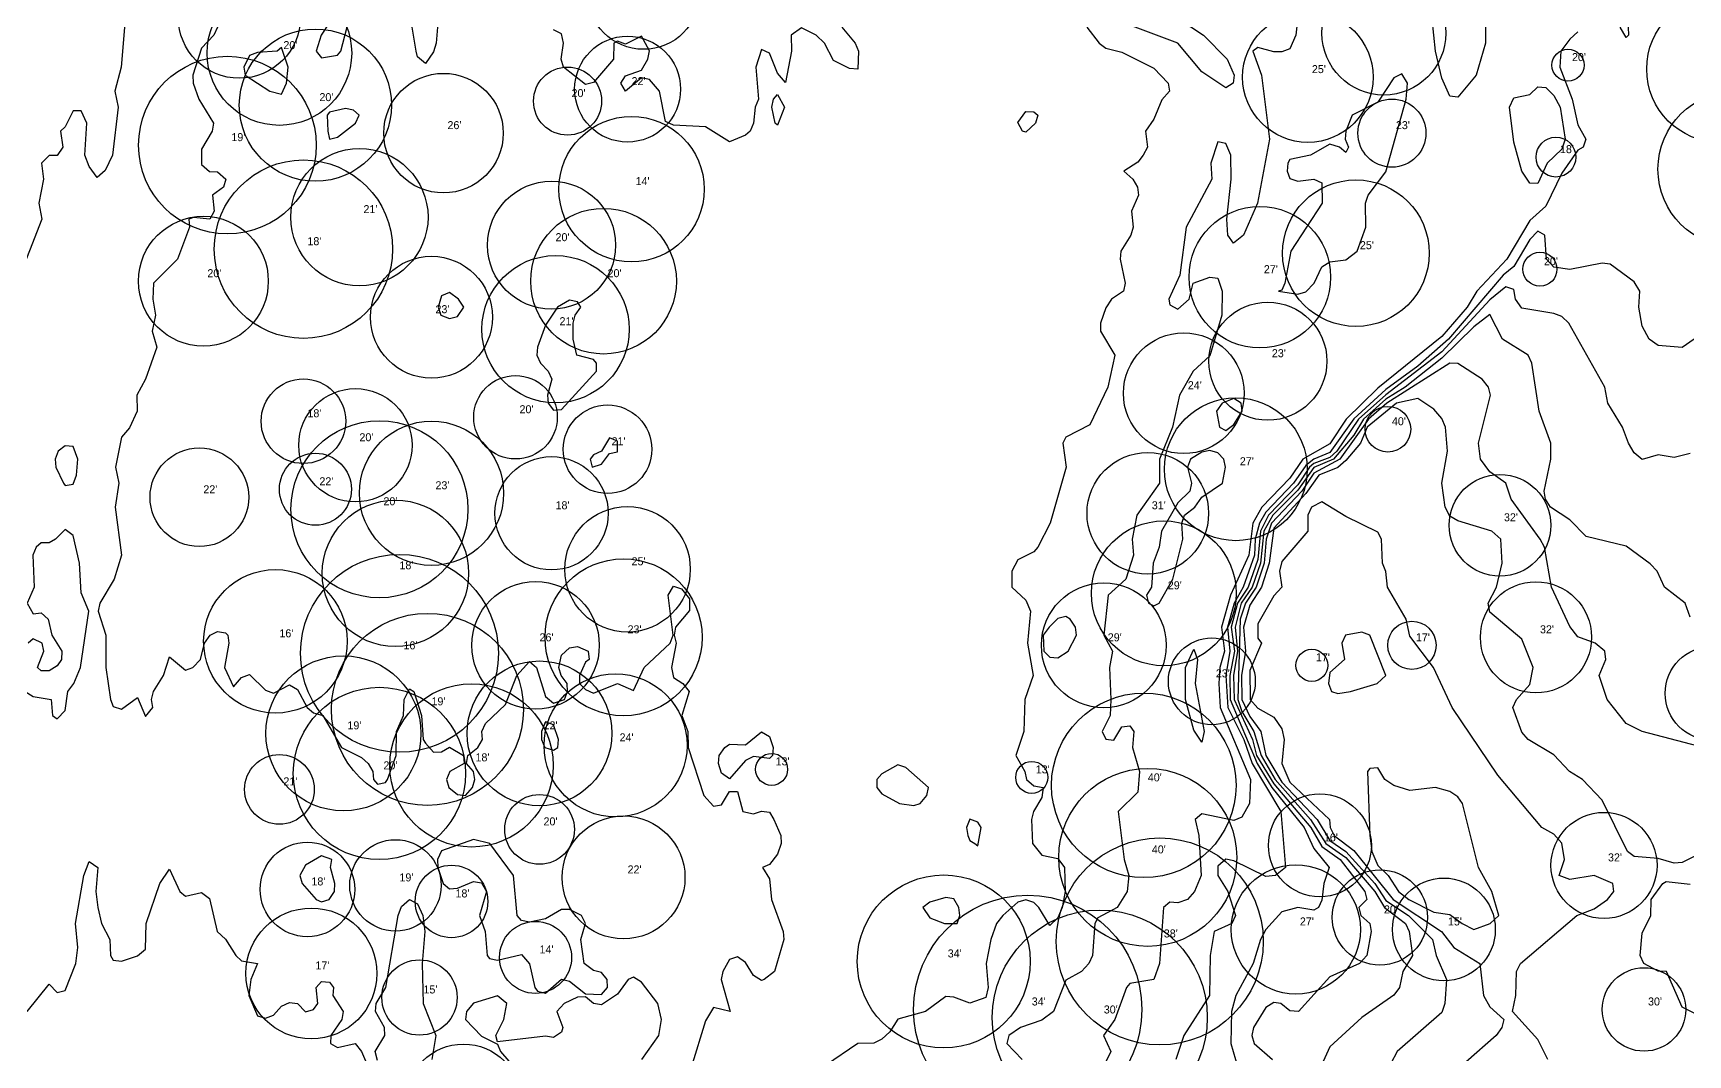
# Model space of a CAD drawing. Extents: x 425736 to 427074, y 1578339 to 1579567.
# Drawn here: x 426253 to 426666.5, y 1578582.1 to 1578837.5 of the extents above; entities that cross this region are included whole.
import ezdxf

# ---------------------------------------------------------------- set-up
doc = ezdxf.new("R2010")
doc.units = 21
doc.header["$MEASUREMENT"] = 0
for name, color, linetype in [('C-TOPO-HALF', 9, 'Continuous'), ('C-TOPO-MAJR', 3, 'Continuous'), ('C-TOPO-MINR', 8, 'Continuous'), ('L-PLNT-ANNO', 92, 'Continuous'), ('L-PLNT-TREE', 92, 'Continuous')]:
    doc.layers.add(name, color=color, linetype=linetype)

msp = doc.modelspace()

# ---------------------------------------------------------------- linework, layer by layer
at = {"layer": 'C-TOPO-HALF'}
for points, elevation in [([(426301.81, 1578845), (426298.09, 1578837), (426295, 1578833.74), (426292.86, 1578827), (426292.95, 1578825), (426294.38, 1578821), (426297.99, 1578815), (426297.73, 1578813), (426295, 1578808.5), (426295, 1578804.7), (426297, 1578802.94), (426299, 1578802.87), (426301.15, 1578801), (426300.53, 1578799), (426297.76, 1578797), (426298.2, 1578793), (426297.14, 1578791), (426293, 1578791.42), (426291.9, 1578791), (426292.04, 1578789), (426289.03, 1578781), (426283, 1578775), (426282.84, 1578771), (426283.53, 1578767), (426282.68, 1578763), (426283.85, 1578759), (426281.03, 1578751), (426278.86, 1578747), (426278.97, 1578743), (426277, 1578738.83), (426275, 1578736.53), (426273.56, 1578729), (426274.36, 1578725), (426273.42, 1578719), (426275.08, 1578707), (426273.24, 1578701), (426269.63, 1578695), (426269.17, 1578693), (426271.1, 1578687), (426271.16, 1578679), (426272.27, 1578671), (426273, 1578669.22), (426275, 1578668.53), (426279, 1578671.47), (426281, 1578666.68), (426282.91, 1578669), (426282.57, 1578671), (426283.05, 1578673), (426285.54, 1578677), (426287, 1578681.6), (426291, 1578678.3), (426292.89, 1578679), (426294.79, 1578681), (426295.81, 1578685), (426297.17, 1578687), (426299, 1578687.92), (426301, 1578687.62), (426301.64, 1578687), (426301.83, 1578685), (426300.74, 1578679), (426303, 1578674.13), (426305, 1578676.42), (426307, 1578677.18), (426311, 1578673.29), (426313, 1578672.56), (426317, 1578674.65), (426319, 1578673.45), (426321.45, 1578669), (426323, 1578667.65), (426325.32, 1578667), (426329.99, 1578659), (426335, 1578656.49), (426336.67, 1578655), (426337.82, 1578653), (426337.98, 1578651), (426339, 1578649.83), (426341, 1578650.22), (426341.5, 1578651), (426343.66, 1578657), (426343.73, 1578663), (426345.47, 1578667), (426345.64, 1578671), (426347, 1578673.66), (426348.06, 1578673), (426349.98, 1578667), (426350.44, 1578661), (426351, 1578660.03), (426353, 1578657.81), (426355, 1578657.87), (426357, 1578659.04), (426360.51, 1578657), (426360.69, 1578655), (426357.09, 1578653), (426356.22, 1578651), (426356.86, 1578649), (426359, 1578647.25), (426361, 1578646.96), (426362.75, 1578649), (426363.35, 1578651), (426362.99, 1578653), (426361.25, 1578655), (426361.57, 1578657), (426364.1, 1578659), (426365.21, 1578661), (426365.12, 1578663), (426366.01, 1578665), (426371, 1578669.69), (426373.86, 1578677), (426377, 1578680.48), (426378.71, 1578679), (426381, 1578671.71), (426383, 1578670.02), (426385.75, 1578671), (426386.5, 1578673), (426386.37, 1578675), (426384.91, 1578677), (426384.34, 1578679), (426385, 1578682.06), (426387, 1578683.9), (426389, 1578684.21), (426391.64, 1578683), (426391.91, 1578681), (426391, 1578680.32), (426389.53, 1578677), (426389.47, 1578675), (426391, 1578673.43), (426393, 1578672.54), (426399, 1578674.94), (426403, 1578673.21), (426405.64, 1578679), (426412.12, 1578685), (426412.9, 1578687), (426411.63, 1578697), (426413, 1578699.26), (426415, 1578698.58), (426417, 1578696.12), (426417, 1578693.21), (426413.45, 1578689), (426413.11, 1578687), (426413.65, 1578685), (426412.47, 1578679), (426413, 1578676.47), (426415.35, 1578675), (426416.87, 1578673), (426415.09, 1578667), (426416.57, 1578663), (426416.61, 1578659), (426420.57, 1578647), (426423, 1578644.3), (426425, 1578644.61), (426427, 1578647.96), (426429, 1578647.98), (426430.32, 1578643), (426433, 1578642.35), (426435, 1578643.09), (426437, 1578642.82), (426438.03, 1578641), (426439.77, 1578637), (426439.87, 1578635), (426439, 1578632.29), (426437, 1578629.73), (426435.23, 1578629), (426437, 1578626.17), (426437.44, 1578621), (426440.36, 1578613), (426440.53, 1578611), (426438.25, 1578603), (426435.63, 1578601), (426435, 1578600.77), (426433, 1578601.95), (426431, 1578605.22), (426429, 1578606.64), (426427, 1578606), (426425.27, 1578603), (426424.89, 1578601), (426427.17, 1578593), (426423, 1578593.98), (426421, 1578590.65), (426417.39, 1578579)], 73.5), ([(426354.34, 1578843), (426353.64, 1578835), (426353, 1578832.78), (426351, 1578829.9), (426349, 1578831.55), (426348.69, 1578833), (426347.66, 1578839)], 73.5), ([(426569.17, 1578843), (426568.51, 1578837), (426567, 1578833.57), (426565, 1578832.78), (426563, 1578832.82), (426559, 1578833.88), (426557.71, 1578833), (426559.87, 1578827), (426561.89, 1578811), (426558.89, 1578795), (426555.42, 1578787), (426552.88, 1578785), (426551.47, 1578787), (426551.22, 1578791), (426552.33, 1578801), (426552.22, 1578807), (426551, 1578809.92), (426549, 1578810.36), (426547.26, 1578805), (426547.52, 1578801), (426541.12, 1578789), (426539.48, 1578777), (426536.72, 1578771), (426537, 1578769.56), (426539, 1578768.48), (426541.81, 1578771), (426542.87, 1578775), (426547, 1578776.54), (426549, 1578776.29), (426550.09, 1578773), (426549.97, 1578767), (426547, 1578756.83), (426542.87, 1578753), (426539.42, 1578747), (426537.67, 1578739), (426534.46, 1578731), (426534.46, 1578725), (426528.76, 1578717), (426527.61, 1578711), (426527.94, 1578707), (426525.97, 1578701), (426521.6, 1578697), (426520.51, 1578687), (426522.65, 1578683), (426521.91, 1578679), (426522.29, 1578671), (426522.11, 1578667), (426520.12, 1578663), (426521, 1578661.05), (426523, 1578660.79), (426525, 1578664.14), (426527, 1578664.38), (426528.01, 1578663), (426527.71, 1578659), (426529.44, 1578653), (426529, 1578647.83), (426524.11, 1578643), (426525.59, 1578631), (426526.72, 1578627), (426526.32, 1578623), (426523.85, 1578619), (426519, 1578616.37), (426518.27, 1578615), (426517.68, 1578607), (426516.76, 1578605), (426514.97, 1578603), (426511, 1578600.85), (426507.9, 1578593), (426505, 1578590.8), (426499.72, 1578589), (426496.75, 1578587), (426496.25, 1578585), (426500.13, 1578581)], 74.5), ([(426455.02, 1578839), (426458.35, 1578835), (426459.22, 1578833), (426459, 1578828.46), (426457, 1578828.68), (426453, 1578830.66), (426450.67, 1578835), (426448.63, 1578837), (426445, 1578838.85), (426442.35, 1578837), (426442.46, 1578833), (426441, 1578825.16), (426439, 1578827.52), (426437, 1578832.45), (426435, 1578833.43), (426433.52, 1578829), (426434.2, 1578821), (426433.35, 1578819), (426432.98, 1578815), (426432.15, 1578813), (426431, 1578811.97), (426427, 1578810.32), (426427, 1578810.32), (426421, 1578814.11), (426413, 1578814.5), (426411, 1578815.4), (426409.44, 1578823), (426407, 1578825.92), (426405, 1578826.35), (426400.99, 1578823), (426399.78, 1578825), (426401, 1578826.85), (426405, 1578828.21), (426406.6, 1578831), (426407, 1578833.09), (426405, 1578836.72), (426401, 1578834.74), (426399, 1578835.48), (426398.1, 1578835), (426398.02, 1578831), (426393, 1578825.14), (426391, 1578824.65), (426385.5, 1578829), (426384.88, 1578831), (426385.5, 1578835), (426385, 1578837.33), (426383, 1578838.32)], 73.5), ([(426615.9, 1578839), (426615.91, 1578835), (426613.59, 1578827), (426609, 1578821.51), (426607, 1578821.71), (426605, 1578826.2), (426603.38, 1578833), (426602.6, 1578841)], 74.5), ([(426673.76, 1578765), (426665, 1578758.91), (426659, 1578759.43), (426656.81, 1578761), (426655, 1578764.24), (426654.19, 1578769), (426654.45, 1578773), (426653, 1578775.38), (426647, 1578779.74), (426645, 1578780), (426637, 1578778.41), (426633, 1578778.97), (426631.13, 1578781), (426630.75, 1578787), (426629, 1578788.02), (426627, 1578785.89), (426623, 1578779.13), (426620.31, 1578777), (426606.62, 1578761), (426599, 1578754.28), (426591, 1578748.41), (426583, 1578741.12), (426577, 1578732.67), (426573, 1578731.03), (426571, 1578729.45), (426567.9, 1578725), (426561, 1578717.78), (426559.38, 1578715), (426558.33, 1578711), (426558.18, 1578707), (426555.37, 1578699), (426553.04, 1578695), (426551.39, 1578689), (426552.04, 1578683), (426551.02, 1578677), (426551.51, 1578669), (426555.48, 1578661), (426557.54, 1578655), (426564.71, 1578643), (426565.88, 1578629), (426563.42, 1578627), (426561, 1578626.69), (426553, 1578630.64), (426551, 1578631.02), (426549, 1578629.27), (426548.99, 1578627), (426551.51, 1578623), (426553.39, 1578617), (426552.48, 1578615), (426548.06, 1578613), (426547.06, 1578607), (426546.94, 1578597), (426540.49, 1578587), (426538.54, 1578581)], 75.5), ([(426667, 1578691.56), (426665.8, 1578695), (426660.65, 1578699), (426658.78, 1578703), (426657, 1578704.85), (426651, 1578709.24), (426641, 1578711.69), (426637, 1578715.9), (426632.1, 1578719), (426630.84, 1578721), (426630.54, 1578723), (426632.18, 1578731), (426632.22, 1578735), (426629.31, 1578743), (426627.49, 1578755), (426626.55, 1578757), (426620.17, 1578761), (426617, 1578767.15), (426613, 1578764.11), (426605, 1578756.23), (426595.79, 1578749), (426591, 1578746), (426585.38, 1578741), (426582.96, 1578737), (426577.93, 1578731), (426573, 1578728.91), (426569, 1578723.26), (426562.71, 1578717), (426560.52, 1578713), (426559.63, 1578705), (426557.59, 1578699), (426554.82, 1578695), (426553.3, 1578689), (426553.94, 1578683), (426552.95, 1578677), (426553.06, 1578671), (426557.7, 1578661), (426558.68, 1578657), (426563, 1578649.91), (426572.26, 1578639), (426575, 1578634.23), (426579.57, 1578631), (426585.73, 1578623), (426586.25, 1578621), (426584.23, 1578619), (426584.75, 1578617), (426586.95, 1578615), (426587.32, 1578613), (426586.2, 1578607), (426584.43, 1578605), (426577, 1578601.66), (426569.19, 1578593), (426567, 1578593.15), (426564.71, 1578595), (426563, 1578595.21), (426561, 1578594.02), (426557.92, 1578589), (426557.46, 1578587), (426558.08, 1578585), (426562.63, 1578581)], 76.5), ([(426673, 1578634.19), (426665, 1578630.24), (426663, 1578630.06), (426659, 1578631.21), (426653, 1578631.69), (426651.41, 1578633), (426645, 1578645.81), (426640.15, 1578651), (426636.89, 1578653), (426633, 1578657.15), (426626.54, 1578661), (426625, 1578662.81), (426622.73, 1578669), (426623.61, 1578671), (426627, 1578674.74), (426627.77, 1578679), (426625, 1578686.02), (426617, 1578692.76), (426616.57, 1578695), (426618.63, 1578699), (426620.09, 1578705), (426619.7, 1578711), (426617.47, 1578713), (426609, 1578715.59), (426607, 1578716.81), (426605.77, 1578719), (426604.96, 1578725), (426606.43, 1578733), (426605.91, 1578739), (426605, 1578741.19), (426603, 1578743.54), (426599, 1578746.2), (426593.63, 1578745), (426586.3, 1578739), (426584.69, 1578735), (426581, 1578730.67), (426579, 1578728.96), (426574.25, 1578727), (426571, 1578722.42), (426563, 1578713.81), (426561.81, 1578705), (426559.94, 1578699), (426557, 1578694.55), (426555.4, 1578689), (426555.95, 1578683), (426554.9, 1578677), (426554.97, 1578671), (426557, 1578666.75), (426559.75, 1578663), (426560.99, 1578657), (426565, 1578650.3), (426573.81, 1578641), (426577, 1578635.72), (426581.02, 1578633), (426588.25, 1578625), (426591, 1578620.75), (426596.68, 1578617), (426602.63, 1578611), (426603.57, 1578607), (426606.17, 1578601), (426605.74, 1578595), (426605, 1578592.73), (426593.84, 1578583), (426590.63, 1578577)], 77.5), ([(426250.98, 1578673), (426253, 1578671.71), (426257.47, 1578671), (426257.84, 1578667), (426257.84, 1578667), (426259, 1578666.1), (426261, 1578668.18), (426261.59, 1578673), (426263.15, 1578675), (426264.78, 1578679), (426266.89, 1578693), (426265, 1578697.59), (426264.58, 1578705), (426263, 1578711.92), (426261, 1578713.41), (426258.53, 1578711), (426257, 1578710.12), (426255, 1578710.1), (426253.73, 1578709), (426252.89, 1578707), (426253.18, 1578699), (426251.51, 1578695), (426253, 1578692.35), (426255, 1578692.66), (426256.7, 1578691), (426257.6, 1578687), (426260.13, 1578683), (426260.08, 1578681), (426259, 1578679.36), (426257, 1578678.11), (426255, 1578678.1), (426254.08, 1578679), (426255.65, 1578683), (426255.21, 1578685), (426253, 1578686.16), (426251.72, 1578685)], 73.5), ([(426669, 1578592.1), (426665, 1578594.11), (426661.1, 1578603), (426659, 1578603.08), (426655.44, 1578605), (426654.51, 1578607), (426655, 1578612.56), (426657.22, 1578617), (426657.3, 1578621), (426660.2, 1578625), (426661, 1578625.48), (426667, 1578624.84)], 77.5), ([(426405.08, 1578581), (426409.28, 1578587), (426409.95, 1578591), (426409.03, 1578595), (426405, 1578600.34), (426403, 1578601.61), (426401.65, 1578601), (426399, 1578597.33), (426395, 1578594.67), (426393, 1578594.99), (426391, 1578596.69), (426389, 1578596.58), (426385.67, 1578595), (426383.84, 1578593), (426385.36, 1578589), (426385, 1578587.82), (426383, 1578586.47), (426381, 1578586.85), (426369, 1578585.38), (426368.61, 1578587), (426370.56, 1578591), (426371.36, 1578595), (426369, 1578596.91), (426363, 1578595.06), (426361.23, 1578593), (426360.97, 1578591), (426365, 1578586.79), (426369, 1578584.86), (426369.73, 1578583), (426375, 1578576.9)], 73.5)]:
    msp.add_lwpolyline(points, dxfattribs=dict(at, elevation=elevation))
for points, elevation in [([(426439, 1578814.47), (426438.38, 1578815), (426437.51, 1578819), (426437.95, 1578821), (426439, 1578822.13), (426440.73, 1578819), (426439, 1578814.47)], 73.5), ([(426627, 1578799.96), (426624.97, 1578803), (426623, 1578810.25), (426621.86, 1578819), (426623, 1578821.35), (426627, 1578822.13), (426629, 1578824.06), (426631, 1578823.94), (426633, 1578821.93), (426634.55, 1578819), (426635.76, 1578811), (426635, 1578808.48), (426631.27, 1578805), (426629, 1578799.9), (426627, 1578799.96)], 74.5), ([(426501, 1578812.71), (426500.18, 1578813), (426499, 1578815.19), (426501, 1578817.91), (426503, 1578817.84), (426503.99, 1578817), (426503.46, 1578815), (426501, 1578812.71)], 73.5), ([(426260.52, 1578725), (426261, 1578724.43), (426263, 1578724.75), (426263.79, 1578727), (426264.1, 1578731), (426263, 1578734.15), (426261, 1578734.37), (426259.24, 1578733), (426258.45, 1578731), (426258.64, 1578729), (426260.52, 1578725)], 73.5), ([(426505.55, 1578683), (426507, 1578681.56), (426509, 1578681.34), (426511.57, 1578683), (426513.71, 1578687), (426513.43, 1578689), (426512.12, 1578691), (426511, 1578691.69), (426509, 1578691.17), (426506.85, 1578689), (426505.36, 1578687), (426505.55, 1578683)], 74.5), ([(426577.43, 1578673), (426579, 1578672.45), (426582.19, 1578673), (426588.79, 1578675), (426590.96, 1578677), (426587, 1578687.05), (426585, 1578687.81), (426580.94, 1578687), (426579.97, 1578685), (426580.66, 1578681), (426577, 1578677.72), (426576.67, 1578675), (426577.43, 1578673)], 78.5), ([(426545, 1578660.33), (426543, 1578663.34), (426540.91, 1578671), (426540.91, 1578679), (426543, 1578683.52), (426543.96, 1578681), (426543.32, 1578675), (426545.61, 1578663), (426545, 1578660.33)], 74.5), ([(426380.83, 1578659), (426383, 1578658.26), (426384.07, 1578659), (426384.25, 1578661), (426383, 1578664.66), (426381, 1578665.37), (426380, 1578663), (426379.96, 1578661), (426380.83, 1578659)], 73.5), ([(426425, 1578652.55), (426424.2, 1578655), (426424.42, 1578657), (426425.79, 1578659), (426427, 1578659.8), (426431, 1578659.66), (426435, 1578662.88), (426437, 1578661.73), (426437.87, 1578659), (426437.69, 1578657), (426437, 1578656.23), (426433, 1578656.68), (426431, 1578655.73), (426427, 1578651.16), (426425, 1578652.55)], 73.5), ([(426610.04, 1578615), (426613, 1578613.51), (426617.03, 1578615), (426619.18, 1578617), (426617.45, 1578623), (426614.17, 1578629), (426610.11, 1578645), (426609, 1578646.64), (426607, 1578647.95), (426603.35, 1578649), (426597, 1578648.23), (426593, 1578649.49), (426590.75, 1578651), (426589, 1578653.86), (426587, 1578653.73), (426586.36, 1578653), (426586.97, 1578637), (426587.49, 1578633), (426589, 1578629.48), (426591.6, 1578627), (426594.17, 1578623), (426596.73, 1578621), (426603, 1578617.82), (426607, 1578617.26), (426610.04, 1578615)], 78.5), ([(426378.36, 1578599), (426379, 1578598.07), (426381, 1578597.57), (426385, 1578601.04), (426387, 1578600.55), (426391, 1578597.42), (426395, 1578597.23), (426396.47, 1578599), (426396.39, 1578601), (426395, 1578602.76), (426393, 1578603.27), (426390.68, 1578605), (426389.86, 1578611), (426391.01, 1578615), (426390, 1578617), (426387, 1578618.51), (426385, 1578618.45), (426381, 1578616.19), (426377, 1578615.34), (426375, 1578615.72), (426373.91, 1578617), (426372.97, 1578627), (426367.09, 1578635), (426363, 1578635.94), (426355, 1578633.17), (426354.03, 1578631), (426354.09, 1578629), (426355.46, 1578625), (426357, 1578623.68), (426359, 1578623.82), (426363, 1578625.46), (426365, 1578625.11), (426366.27, 1578623), (426364.48, 1578617), (426365.92, 1578613), (426366.42, 1578607), (426367, 1578606.27), (426369, 1578605.86), (426375, 1578607.23), (426377, 1578604.9), (426378.36, 1578599)], 73.5), ([(426323.68, 1578621), (426325, 1578620.36), (426326.91, 1578621), (426328.28, 1578623), (426328.38, 1578625), (426327.29, 1578629), (426327.57, 1578631), (426325, 1578631.89), (426321, 1578629.54), (426319.6, 1578627), (426320.16, 1578625), (426323.68, 1578621)], 73.5)]:
    msp.add_lwpolyline(points, close=True, dxfattribs=dict(at, elevation=elevation))
at = {"layer": 'C-TOPO-MAJR', "elevation": 75}
for points in [[(426651.35, 1578843), (426651.63, 1578837), (426651, 1578836.42), (426649.57, 1578839)], [(426639, 1578837.81), (426637, 1578835.99), (426634.71, 1578833), (426634.5, 1578829), (426637.57, 1578821), (426639, 1578814.6), (426640.96, 1578811), (426640.26, 1578809), (426639, 1578808.24), (426635, 1578802.48), (426631, 1578794.27), (426627, 1578790.67), (426621.22, 1578781), (426613.74, 1578773), (426611.32, 1578769), (426605, 1578761.66), (426589, 1578748.75), (426581.04, 1578741), (426577, 1578734.83), (426570.24, 1578731), (426567, 1578726.24), (426559.97, 1578719), (426557.71, 1578715), (426556.74, 1578707), (426552.18, 1578697), (426549.92, 1578689), (426550.68, 1578683), (426549.53, 1578679), (426549.26, 1578675), (426549.61, 1578669), (426557.18, 1578651), (426556.91, 1578645), (426555, 1578641.55), (426553, 1578640.69), (426545, 1578642.35), (426543.34, 1578641), (426544.28, 1578637), (426544.83, 1578627), (426543.14, 1578623), (426541.4, 1578621), (426539, 1578620.15), (426537, 1578620.34), (426535.4, 1578619), (426534.42, 1578605), (426533.04, 1578601), (426527, 1578599.98), (426526.2, 1578599), (426523.23, 1578591), (426520.42, 1578587), (426522.3, 1578583), (426521, 1578580.43)]]:
    msp.add_lwpolyline(points, dxfattribs=at)
for points in [[(426564.18, 1578773), (426569, 1578772.29), (426571, 1578772.84), (426573.04, 1578775), (426575, 1578779.07), (426577, 1578780.36), (426581, 1578780.86), (426583.8, 1578783), (426586.02, 1578789), (426585.9, 1578795), (426586.53, 1578797), (426591, 1578802.83), (426596.06, 1578821), (426596.42, 1578825), (426595, 1578827.29), (426593, 1578826.3), (426589, 1578820.24), (426582.59, 1578817), (426580.96, 1578813), (426580.79, 1578811), (426581.68, 1578809), (426581, 1578807.67), (426579.44, 1578809), (426577, 1578809.78), (426572.13, 1578807), (426567, 1578805.87), (426566.5, 1578805), (426566.33, 1578803), (426567, 1578801.16), (426569, 1578800.53), (426573, 1578800.99), (426575, 1578800.07), (426575.03, 1578795), (426567.25, 1578783), (426565.76, 1578775), (426565, 1578773.23), (426564.18, 1578773)], [(426549.38, 1578739), (426551, 1578738.21), (426553, 1578739.65), (426555.09, 1578743), (426554.85, 1578745), (426553, 1578746.19), (426550.08, 1578745), (426548.7, 1578743), (426549.38, 1578739)], [(426531.66, 1578695), (426533, 1578694.36), (426534.33, 1578695), (426537.76, 1578701), (426540.29, 1578711), (426540.03, 1578715), (426540.64, 1578717), (426543.23, 1578719), (426545, 1578721.51), (426550.18, 1578725), (426550.94, 1578729), (426550.47, 1578731), (426549, 1578732.62), (426547, 1578733.2), (426545, 1578732.78), (426542.17, 1578731), (426541.46, 1578729), (426542.4, 1578725), (426541.99, 1578723), (426539, 1578720.12), (426534.89, 1578713), (426534.31, 1578709), (426532.82, 1578705), (426532.44, 1578699), (426531.19, 1578697), (426531.66, 1578695)]]:
    msp.add_lwpolyline(points, close=True, dxfattribs=at)
at = {"layer": 'C-TOPO-MINR'}
for points, elevation in [([(426276.8, 1578851), (426274.97, 1578829), (426273.35, 1578823), (426274.22, 1578819), (426272.82, 1578807), (426271, 1578803.17), (426269, 1578801.4), (426267, 1578804.12), (426265.86, 1578807), (426266.42, 1578815), (426265, 1578818.06), (426263, 1578818.09), (426261, 1578814.05), (426259.78, 1578813), (426260.37, 1578809), (426259, 1578806.95), (426257, 1578806.9), (426255.08, 1578805), (426255.56, 1578801), (426254.38, 1578795), (426255.12, 1578791), (426249, 1578775.21)], 73), ([(426516.25, 1578839), (426519.32, 1578835), (426521, 1578833.76), (426525, 1578832.76), (426533, 1578828.73), (426536.6, 1578825), (426536.89, 1578823), (426535, 1578820.84), (426533, 1578816.01), (426530.9, 1578813), (426531.41, 1578809), (426530.38, 1578807), (426529, 1578805.28), (426525.48, 1578803), (426527.73, 1578801), (426528.94, 1578799), (426529.14, 1578797), (426527.45, 1578793), (426527.88, 1578789), (426527.28, 1578787), (426524.77, 1578783), (426524.63, 1578781), (426525.86, 1578775), (426525.46, 1578773), (426522.44, 1578771), (426521, 1578768.87), (426519.64, 1578765), (426519.71, 1578763), (426523.22, 1578757), (426521.54, 1578749), (426517, 1578739.63), (426511, 1578736.55), (426510.25, 1578735), (426511.09, 1578729), (426507.09, 1578715), (426504.03, 1578709), (426503, 1578707.84), (426499, 1578705.84), (426497.49, 1578703), (426497.55, 1578699), (426501, 1578695.78), (426502.17, 1578693), (426501.4, 1578685), (426502.88, 1578677), (426500.81, 1578671), (426500.55, 1578663), (426498.5, 1578657), (426500.76, 1578653), (426501.15, 1578651), (426503, 1578649.37), (426505.39, 1578649), (426505, 1578646.43), (426502.9, 1578643), (426502.42, 1578641), (426502.69, 1578635), (426505, 1578632.04), (426509, 1578631.21), (426510.67, 1578629), (426510.83, 1578623), (426510.1, 1578619), (426509, 1578616.37), (426507, 1578614.47), (426504.29, 1578619), (426503, 1578620.24), (426501, 1578620.89), (426499, 1578620.28), (426495.29, 1578617), (426493.66, 1578615), (426492.3, 1578611), (426491.09, 1578605), (426491.58, 1578599), (426491, 1578596.52), (426487, 1578595.09), (426483, 1578596.6), (426481, 1578596.72), (426475.97, 1578593), (426469, 1578591.05), (426467, 1578587.87), (426465, 1578586.05), (426463, 1578585.04), (426459, 1578585.01), (426451, 1578579.52)], 74), ([(426539.35, 1578841), (426545.44, 1578837), (426551.36, 1578831), (426553.1, 1578827), (426552.87, 1578825), (426551, 1578823.83), (426545, 1578827.78), (426539, 1578834.95), (426527, 1578839.48)], 74), ([(426667, 1578732.4), (426663, 1578731.48), (426659, 1578732.12), (426655, 1578730.98), (426653, 1578732.6), (426651.65, 1578735), (426650.11, 1578739), (426646.47, 1578745), (426645.68, 1578749), (426636.73, 1578765), (426635, 1578766.69), (426633, 1578767.44), (426625, 1578768.73), (426623.36, 1578771), (426623, 1578773.42), (426621, 1578774.08), (426617, 1578770.83), (426605, 1578757.83), (426591, 1578747.13), (426584.15, 1578741), (426578.71, 1578733), (426577, 1578731.46), (426573, 1578729.98), (426571.9, 1578729), (426569, 1578724.62), (426561.62, 1578717), (426559.66, 1578713), (426559, 1578705.95), (426556.54, 1578699), (426553.93, 1578695), (426552.35, 1578689), (426553.13, 1578683), (426551.98, 1578677), (426552.09, 1578671), (426558.85, 1578655), (426562.46, 1578649), (426570.55, 1578639), (426573, 1578633.73), (426576.8, 1578629), (426575.47, 1578625), (426575, 1578620.83), (426574.14, 1578619), (426573, 1578618.35), (426569, 1578619.02), (426565, 1578617.91), (426561, 1578613.46), (426559.65, 1578611), (426557.79, 1578605), (426553.47, 1578597), (426552.41, 1578593), (426552.21, 1578585), (426553.98, 1578579)], 76), ([(426669, 1578659.29), (426655.04, 1578663), (426651.04, 1578665), (426646.26, 1578671), (426644.27, 1578677), (426645.96, 1578681), (426645.72, 1578683), (426643.26, 1578685), (426639, 1578686.61), (426637, 1578689.24), (426632.4, 1578699), (426630.6, 1578709), (426629.57, 1578711), (426622.28, 1578721), (426621, 1578725.01), (426617, 1578727.87), (426614.61, 1578731), (426614.14, 1578735), (426617.16, 1578747), (426616.63, 1578749), (426615.05, 1578751), (426609, 1578754.89), (426607, 1578755.04), (426591.2, 1578745), (426586.62, 1578741), (426579.48, 1578731), (426573, 1578727.55), (426570.01, 1578723), (426562.37, 1578715), (426561.06, 1578711), (426560.54, 1578705), (426558.56, 1578699), (426555.95, 1578695), (426554.59, 1578691), (426554.01, 1578671), (426555, 1578667.93), (426558, 1578663), (426559.8, 1578657), (426563.33, 1578651), (426572.16, 1578641), (426576.02, 1578635), (426581, 1578631.47), (426588.21, 1578623), (426590.63, 1578619), (426595.88, 1578615), (426596.83, 1578613), (426597.68, 1578607), (426595.26, 1578603), (426594.42, 1578599), (426593, 1578597.06), (426585, 1578591.49), (426577, 1578584.2), (426571.93, 1578573)], 77), ([(426631.45, 1578581), (426629, 1578586.01), (426622.6, 1578593), (426623.48, 1578597), (426623.6, 1578603), (426624.62, 1578605), (426638.7, 1578617), (426643, 1578618.63), (426646.39, 1578621), (426647.99, 1578623), (426647.7, 1578625), (426643, 1578626.94), (426637, 1578626.02), (426634.32, 1578627), (426635.6, 1578631), (426635, 1578635.02), (426633, 1578637.31), (426629.93, 1578639), (426619, 1578652.08), (426607.54, 1578669), (426602.86, 1578679), (426597, 1578686.75), (426596.03, 1578691), (426591.36, 1578699), (426591, 1578702.97), (426590.15, 1578705), (426589.93, 1578711), (426589, 1578712.76), (426581, 1578716.67), (426575, 1578720.39), (426572.43, 1578719), (426571.52, 1578717), (426571.52, 1578713), (426565, 1578705.48), (426564.37, 1578703), (426564.96, 1578699), (426563, 1578696.85), (426559, 1578689.91), (426559, 1578686.32), (426559.88, 1578685), (426557, 1578678.22), (426557.07, 1578671), (426559, 1578668.78), (426563, 1578666.52), (426565, 1578663.65), (426565.6, 1578661), (426565, 1578655), (426567, 1578650.31), (426576.9, 1578641), (426577.07, 1578639), (426578.07, 1578637), (426583, 1578633.19), (426592.78, 1578621), (426604.87, 1578613), (426608, 1578609), (426614.45, 1578605), (426615.35, 1578597), (426617, 1578594.15), (426620.47, 1578591), (426619.97, 1578589), (426618.57, 1578587), (426611, 1578580.29)], 78), ([(426251.5, 1578593), (426257, 1578599.86), (426259, 1578597.7), (426261, 1578598.21), (426263.65, 1578605), (426264.11, 1578609), (426263.54, 1578615), (426265.6, 1578627), (426267, 1578630.5), (426269.16, 1578629), (426268.6, 1578623), (426269.15, 1578619), (426270.07, 1578615), (426272.1, 1578611), (426272.33, 1578607), (426273, 1578605.83), (426275, 1578605.57), (426279, 1578606.91), (426281, 1578608.61), (426281.17, 1578615), (426284.58, 1578625), (426287, 1578628.53), (426289.64, 1578623), (426291, 1578621.82), (426295, 1578622.72), (426297, 1578621.19), (426298.95, 1578613), (426301, 1578611.03), (426303.64, 1578607), (426305, 1578605.65), (426309.06, 1578605), (426307.35, 1578601), (426306.85, 1578597), (426309, 1578591.92), (426311, 1578591.36), (426313, 1578592.1), (426315, 1578594.31), (426317, 1578595.28), (426319, 1578594.96), (426321, 1578592.91), (426323, 1578593.52), (426324.12, 1578595), (426323.66, 1578599), (426325, 1578600.45), (426327, 1578600.32), (426327.98, 1578599), (426327.89, 1578597), (426330.44, 1578593), (426330.12, 1578591), (426327.33, 1578587), (426327.3, 1578585), (426329, 1578584.02), (426333.41, 1578585), (426335, 1578583.03), (426337, 1578578.35)], 73), ([(426339, 1578580.71), (426338.46, 1578583), (426340.82, 1578587), (426340.72, 1578589), (426338.54, 1578593), (426338.71, 1578595), (426341.08, 1578599), (426344.14, 1578617), (426345, 1578619.25), (426347, 1578620.95), (426349, 1578619.93), (426350.32, 1578617), (426350.82, 1578613), (426350.2, 1578605), (426350.41, 1578595), (426353.6, 1578587), (426352.56, 1578581)], 73)]:
    msp.add_lwpolyline(points, dxfattribs=dict(at, elevation=elevation))
at = {"layer": 'C-TOPO-MINR', "elevation": 74}
for points in [[(426323.69, 1578833), (426325, 1578831.28), (426329, 1578831.95), (426329.81, 1578833), (426331.95, 1578841), (426331, 1578842.05), (426329, 1578841.73), (426327, 1578840.16), (426324.91, 1578837), (426323.69, 1578833)], [(426312.08, 1578823), (426315, 1578822.25), (426316.25, 1578825), (426316.68, 1578829), (426315, 1578833.93), (426313.96, 1578833), (426309, 1578832.67), (426307, 1578831.86), (426305.58, 1578829), (426305.97, 1578827), (426312.08, 1578823)], [(426326.56, 1578813), (426327, 1578811), (426329, 1578811.49), (426333.51, 1578815), (426334.44, 1578817), (426333, 1578818.27), (426331, 1578818.66), (426327, 1578817.76), (426326.44, 1578817), (426326.56, 1578813)], [(426354.8, 1578767), (426357, 1578766.21), (426359, 1578766.69), (426360.6, 1578769), (426359.29, 1578771), (426357, 1578772.68), (426355, 1578771.88), (426354.16, 1578769), (426354.8, 1578767)], [(426381.69, 1578745), (426383, 1578743.28), (426385, 1578743.45), (426393.75, 1578753), (426393.77, 1578755), (426393, 1578755.94), (426388.85, 1578757), (426387.9, 1578761), (426387.94, 1578765), (426388.42, 1578767), (426389.81, 1578769), (426389, 1578770.34), (426387, 1578770.73), (426384.02, 1578769), (426381, 1578764.48), (426378.98, 1578759), (426378.84, 1578757), (426379.72, 1578755), (426381.69, 1578753), (426382.58, 1578751), (426381.53, 1578747), (426381.69, 1578745)], [(426392.69, 1578729), (426395, 1578729.74), (426397, 1578732.48), (426399, 1578732.86), (426399, 1578735.55), (426397, 1578736.37), (426395, 1578733.03), (426393, 1578732.13), (426392.19, 1578731), (426392.69, 1578729)], [(426469.45, 1578645), (426473, 1578644.49), (426474.6, 1578645), (426476.28, 1578647), (426476.68, 1578649), (426471, 1578654), (426469, 1578654.63), (426465, 1578652.39), (426463.83, 1578651), (426463.81, 1578649), (426465, 1578647.4), (426469.45, 1578645)], [(426488.25, 1578635), (426489, 1578634.38), (426489.9, 1578639), (426489, 1578640.31), (426487, 1578641.06), (426486.16, 1578639), (426486.52, 1578637), (426487, 1578635.75), (426488.25, 1578635)], [(426480.73, 1578615), (426483.84, 1578615), (426484.56, 1578617), (426484.29, 1578619), (426483, 1578621.16), (426481, 1578621.5), (426477, 1578620.29), (426475.27, 1578619), (426477, 1578616.39), (426480.73, 1578615)]]:
    msp.add_lwpolyline(points, close=True, dxfattribs=at)
at = {"layer": 'L-PLNT-TREE'}
for centre, radius in [((426405.5, 1578847.5), 14.05), ((426304.5, 1578841.5), 15.29), ((426590.5, 1578837.5), 15.48), ((426314.5, 1578832.5), 18.06), ((426674.5, 1578828.5), 18.34), ((426571.5, 1578826.5), 16.31), ((426323.5, 1578819.5), 19.02), ((426401.5, 1578823.5), 13.23), ((426301.5, 1578809.5), 22.2), ((426636.5, 1578829.5), 4), ((426355.5, 1578812.5), 14.94), ((426386.5, 1578820.5), 8.5), ((426678.5, 1578803.5), 19.52), ((426592.5, 1578812.5), 8.51), ((426402.5, 1578798.5), 18.16), ((426633.5, 1578806.5), 4.97), ((426320.5, 1578783.5), 22.29), ((426334.5, 1578791.5), 17.14), ((426382.5, 1578784.5), 16), ((426583.5, 1578782.5), 18.32), ((426395.5, 1578775.5), 18.2), ((426559.5, 1578776.5), 17.68), ((426295.5, 1578775.5), 16.23), ((426352.5, 1578766.5), 15.23), ((426383.5, 1578763.5), 18.41), ((426629.5, 1578778.5), 4.25), ((426561.5, 1578755.5), 14.75), ((426540.5, 1578747.5), 15.09), ((426373.5, 1578741.5), 10.43), ((426320.5, 1578740.5), 10.57), ((426333.5, 1578734.5), 14.17), ((426396.5, 1578733.5), 11.06), ((426553.5, 1578728.5), 17.85), ((426591.5, 1578738.5), 5.7), ((426339.5, 1578718.5), 22.12), ((426352.5, 1578722.5), 18.02), ((426294.5, 1578721.5), 12.32), ((426323.5, 1578723.5), 9), ((426382.5, 1578717.5), 14.15), ((426531.5, 1578717.5), 15.19), ((426619.5, 1578714.5), 12.71), ((426343.5, 1578702.5), 18.29), ((426401.5, 1578703.5), 15.68), ((426535.5, 1578697.5), 18.1), ((426344.5, 1578682.5), 24.73), ((426313.5, 1578685.5), 17.93), ((426400.5, 1578686.5), 19.62), ((426378.5, 1578684.5), 15.94), ((426520.5, 1578684.5), 15.59), ((426628.5, 1578686.5), 13.89), ((426351.5, 1578668.5), 23.99), ((426597.5, 1578684.5), 6.03), ((426547.5, 1578675.5), 10.85), ((426330.5, 1578662.5), 19.37), ((426572.5, 1578679.5), 4), ((426672.5, 1578672.5), 11.73), ((426379.5, 1578662.5), 18.09), ((426398.5, 1578659.5), 17.88), ((426339.5, 1578652.5), 21.52), ((426362.5, 1578654.5), 20.4), ((426530.5, 1578649.5), 23.06), ((426314.5, 1578648.5), 8.71), ((426437.5, 1578653.5), 4), ((426502.5, 1578651.5), 4), ((426531.5, 1578631.5), 22.23), ((426379.5, 1578638.5), 8.71), ((426574.5, 1578634.5), 12.86), ((426400.5, 1578626.5), 15.35), ((426645.5, 1578629.5), 13.25), ((426343.5, 1578624.5), 11.42), ((426534.5, 1578610.5), 25.86), ((426321.5, 1578623.5), 11.82), ((426357.5, 1578620.5), 9.06), ((426568.5, 1578613.5), 16.14), ((426589.5, 1578616.5), 11.91), ((426480.5, 1578605.5), 21.61), ((426605.5, 1578613.5), 12.84), ((426501.5, 1578593.5), 28.53), ((426322.5, 1578602.5), 16.35), ((426378.5, 1578606.5), 9), ((426519.5, 1578591.5), 26.85), ((426349.5, 1578596.5), 9.41), ((426655.5, 1578593.5), 10.43), ((426360.5, 1578570.5), 14.36)]:
    msp.add_circle(centre, radius, dxfattribs=at)

# ---------------------------------------------------------------- texts
at = {"layer": 'L-PLNT-ANNO'}
for s, p in [("20'", (426315.5, 1578833.5)), ("20'", (426637.5, 1578830.5)), ("22'", (426402.5, 1578824.5)), ("25'", (426572.5, 1578827.5)), ("20'", (426324.5, 1578820.5)), ("20'", (426387.5, 1578821.5)), ("26'", (426356.5, 1578813.5)), ("23'", (426593.5, 1578813.5)), ("19'", (426302.5, 1578810.5)), ("18'", (426634.5, 1578807.5)), ("14'", (426403.5, 1578799.5)), ("21'", (426335.5, 1578792.5)), ("18'", (426321.5, 1578784.5)), ("20'", (426383.5, 1578785.5)), ("25'", (426584.5, 1578783.5)), ("20'", (426630.5, 1578779.5)), ("20'", (426296.5, 1578776.5)), ("20'", (426396.5, 1578776.5)), ("27'", (426560.5, 1578777.5)), ("23'", (426353.5, 1578767.5)), ("21'", (426384.5, 1578764.5)), ("23'", (426562.5, 1578756.5)), ("24'", (426541.5, 1578748.5)), ("18'", (426321.5, 1578741.5)), ("20'", (426374.5, 1578742.5)), ("40'", (426592.5, 1578739.5)), ("20'", (426334.5, 1578735.5)), ("21'", (426397.5, 1578734.5)), ("27'", (426554.5, 1578729.5)), ("22'", (426295.5, 1578722.5)), ("22'", (426324.5, 1578724.5)), ("23'", (426353.5, 1578723.5)), ("20'", (426340.5, 1578719.5)), ("18'", (426383.5, 1578718.5)), ("31'", (426532.5, 1578718.5)), ("32'", (426620.5, 1578715.5)), ("25'", (426402.5, 1578704.5)), ("18'", (426344.5, 1578703.5)), ("29'", (426536.5, 1578698.5)), ("16'", (426314.5, 1578686.5)), ("16'", (426345.5, 1578683.5)), ("26'", (426379.5, 1578685.5)), ("23'", (426401.5, 1578687.5)), ("29'", (426521.5, 1578685.5)), ("17'", (426598.5, 1578685.5)), ("32'", (426629.5, 1578687.5)), ("17'", (426573.5, 1578680.5)), ("23'", (426548.5, 1578676.5)), ("19'", (426352.5, 1578669.5)), ("19'", (426331.5, 1578663.5)), ("22'", (426380.5, 1578663.5)), ("24'", (426399.5, 1578660.5)), ("18'", (426363.5, 1578655.5)), ("20'", (426340.5, 1578653.5)), ("13'", (426438.5, 1578654.5)), ("13'", (426503.5, 1578652.5)), ("40'", (426531.5, 1578650.5)), ("21'", (426315.5, 1578649.5)), ("20'", (426380.5, 1578639.5)), ("16'", (426575.5, 1578635.5)), ("40'", (426532.5, 1578632.5)), ("32'", (426646.5, 1578630.5)), ("22'", (426401.5, 1578627.5)), ("18'", (426322.5, 1578624.5)), ("19'", (426344.5, 1578625.5)), ("18'", (426358.5, 1578621.5)), ("20'", (426590.5, 1578617.5)), ("27'", (426569.5, 1578614.5)), ("15'", (426606.5, 1578614.5)), ("38'", (426535.5, 1578611.5)), ("14'", (426379.5, 1578607.5)), ("34'", (426481.5, 1578606.5)), ("17'", (426323.5, 1578603.5)), ("15'", (426350.5, 1578597.5)), ("34'", (426502.5, 1578594.5)), ("30'", (426520.5, 1578592.5)), ("30'", (426656.5, 1578594.5))]:
    msp.add_text(s, height=2, dxfattribs=at).set_placement(p)

doc.saveas('drawing.dxf')
